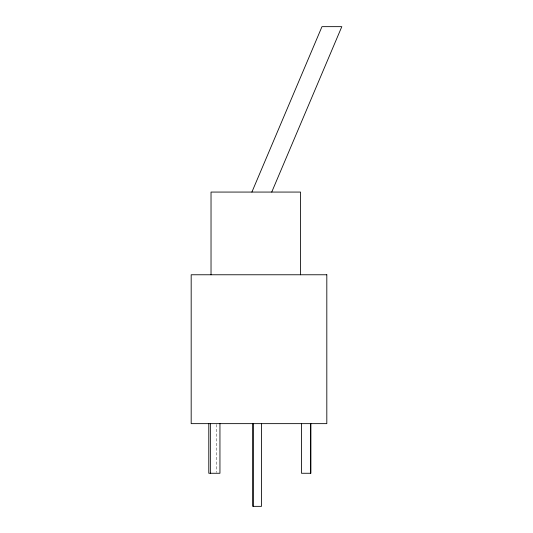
<?xml version="1.0" encoding="UTF-8"?>
<svg xmlns="http://www.w3.org/2000/svg" width="533" height="533" viewBox="0 0 533 533"><rect width="100%" height="100%" fill="white"/><g stroke="black" fill="none" stroke-linecap="round" stroke-linejoin="round"><path stroke-width="0.4" stroke-dasharray="2.67 2" d="M216.731 424.468L216.731 472.438"/><path stroke-width="0.8" d="M251.896 192.067L321.985 26.65L341.82 26.65L271.73 192.067M310.892 423.642L310.892 473.264L301.491 473.264L301.491 423.642M310.592 423.642L310.592 473.264M300.539 274.768L300.539 192.067L211.028 192.067L211.028 274.768M261.47 423.642L261.47 506.35L252.649 506.35L252.649 423.642M253.362 423.642L253.362 506.35M219.949 423.642L219.949 473.264L208.789 473.264L208.789 423.642M210.355 423.642L210.355 473.264M326.816 274.768L191.18 274.768L191.18 423.642L326.816 423.642L326.816 274.768"/></g></svg>
